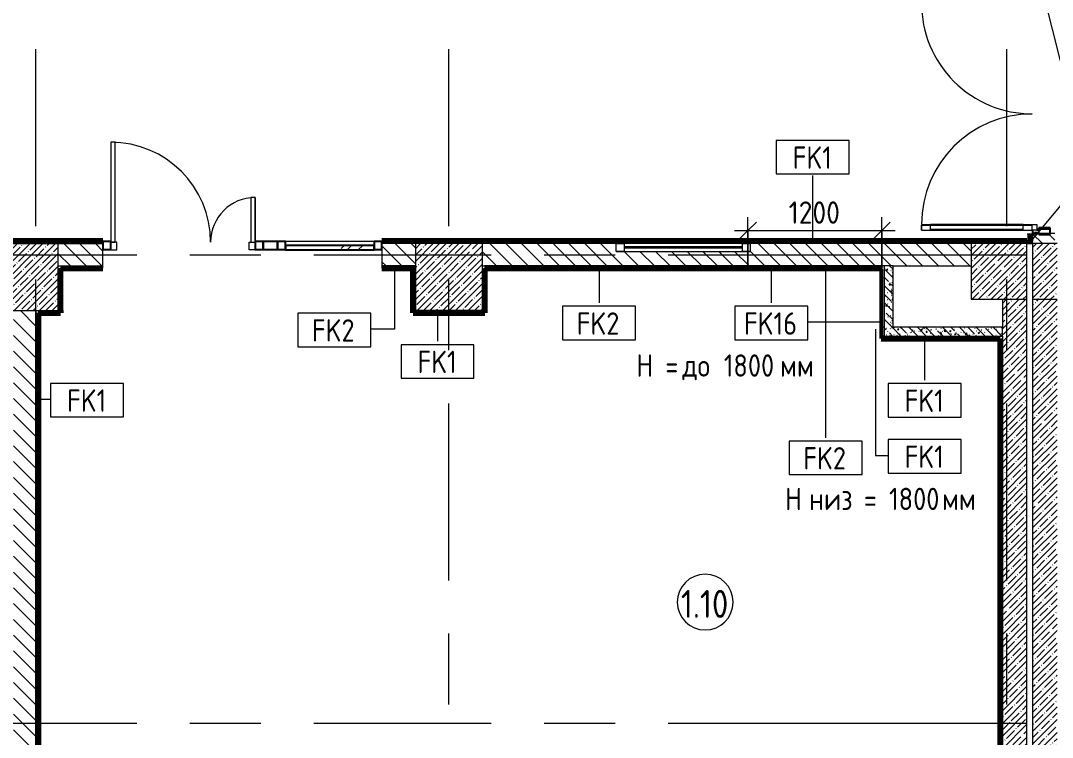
# Model space of a CAD drawing. Header units: millimetres. Extents: x -4060 to 187734, y -8553 to 29000.
# Drawn here: x 29472 to 38717, y 3474 to 9898 of the extents above; entities that cross this region are included whole.
import ezdxf

# ---------------------------------------------------------------- set-up
doc = ezdxf.new("R2010")
doc.units = ezdxf.units.MM
doc.linetypes.add('Осевая', pattern=[3175, 635, -476.25, 1587.5, -476.25])
for name, color, linetype, lineweight in [('A-ANNO-DIMS', 7, 'Continuous', 9), ('A-ANNO-DIMS-100', 7, 'Continuous', 9), ('A-AREA-IDEN', 7, 'Continuous', 9), ('A-DETL', 7, 'Continuous', 9), ('A-DETL-GENF', 7, 'Continuous', 9), ('A-DOOR', 7, 'Continuous', 9), ('A-DOOR-1', 7, 'Continuous', 13), ('A-GLAZ', 7, 'Continuous', 9), ('A-GLAZ-1', 7, 'Continuous', 13), ('A-GLAZ-CURT', 7, 'Continuous', 9), ('A-GLAZ-CURT-1', 7, 'Continuous', 25), ('A-GLAZ-CWMG', 7, 'Continuous', 9), ('A-GLAZ-CWMG-1', 7, 'Continuous', 25), ('A-WALL', 7, 'Continuous', 9), ('A-WALL-IDEN', 7, 'Continuous', 9), ('I-WALL', 7, 'Continuous', 9), ('S-COLS', 7, 'Continuous', 9), ('Оси', 7, 'Continuous', 9), ('Оси-2', 7, 'Осевая', 9)]:
    doc.layers.add(name, color=color, linetype=linetype, lineweight=lineweight)
for name, color, linetype, lineweight, true_color in [('A-DETL-GENF-3', 1, 'Continuous', 9, 0xff0000), ('A-WALL-1', 7, 'Continuous', 9, 0xc0c0c0), ('A-WALL-2', 7, 'Continuous', 9, 0x008000), ('A-WALL-3', 7, 'Continuous', 9, 0xff80c0), ('G-ANNO-TEXT-1', 7, 'Continuous', 9, 0x3c3c3c), ('I-WALL-19', 1, 'Continuous', 53, 0xff0000), ('I-WALL-3', 1, 'Continuous', 9, 0xff0000), ('I-WALL-4', 7, 'Continuous', 9, 0xc0c0c0), ('I-WALL-6', 7, 'Continuous', 80, 0x008000), ('I-WALL-7', 7, 'Continuous', 80, 0xff80c0)]:
    doc.layers.add(name, color=color, linetype=linetype, lineweight=lineweight, true_color=true_color)
doc.styles.add('GOST Common', font='GOST_Common.ttf', dxfattribs={"width": 0.9, "height": 200})
doc.styles.add('GOST Common_1', font='GOST_Common.ttf', dxfattribs={"width": 0.9, "height": 250})
doc.styles.add('ISOCPEUR_1', font='isocpeur.ttf', dxfattribs={"width": 0.9, "height": 200})
doc.dimstyles.new('ISO-2_0_0_9К_Средний_округл2', dxfattribs={"dimscale": 304.8, "dimtxt": 199.196235, "dimasz": 0.492126, "dimexe": 0.393701, "dimexo": 0, "dimgap": 0, "dimtad": 1, "dimdec": 0, "dimrnd": 10, "dimzin": 0, "dimdsep": 46, "dimtxsty": 'ISOCPEUR_1', "dimblk1": 'OBLIQUE', "dimblk2": 'OBLIQUE', "dimsah": 1, "dimcen": 0.09, "dimdle": 0.393701, "dimazin": 0, "dimtfac": 1, "dimtdec": 4, "dimtix": 1, "dimtmove": 0, "dimatfit": 3, "dimfxl": 1, "dimtvp": 1, "dimtolj": 1, "dimtzin": 0, "dimarcsym": 2})
pattern_1 = [(135, (0, 0), (-70.71068, -70.71068), [])]
pattern_2 = [(45, (0, 0), (-57.02463, 57.02463), []), (45, (57.025, 0), (-57.02463, 57.02463), [100.806, -20.161, 3.353, -16.808])]
pattern_3 = [(135, (0, 0), (-75.43415, -75.43415), [106.68, -17.78, 3.556, -17.78]), (135, (0, 75.39), (-75.43415, -75.43415), []), (50, (0, 0), (127.52922, -11.15758), [13.335, -146.685]), (355, (0, 0), (-24.66966, 133.74002), [10.668, -117.348]), (100.451, (10.63, -0.93), (102.85973, 122.58178), [11.333, -124.663]), (46.184, (0, 35.56), (189.75516, -29.43036), [20.002, -220.027]), (96.636, (15.81, 33.1), (166.1822, 173.1996), [17, -186.995]), (351.184, (0, 35.56), (166.1839, 173.1976), [16.002, -176.022]), (21, (17.78, 26.67), (106.13027, -71.58603), [13.335, -146.685]), (326, (17.78, 26.67), (43.26188, 128.93175), [10.668, -117.348]), (71.451, (26.62, 20.7), (149.39198, 57.34505), [11.333, -124.663]), (37.5, (0, 0), (2.16223, 59.18836), [3.353, -112.573, 3.353, -115.773, -117.793]), (37.5, (0, 0), (2.16223, 59.18836), [-235.052, 3.353, -114.44]), (7.5, (0, 0), (46.77386, 70.12615), [3.353, -64.567, 3.353, -109.906, -44.894]), (7.5, (0, 0), (46.77386, 70.12615), [-181.178, 3.353, -41.542]), (327.5, (-39.65, 0), (94.91367, -4.010093), [3.353, -41.097, 3.353, -135.331, -184.023]), (327.5, (-39.65, 0), (94.91367, -4.010093), [-183.134, 3.353, -180.67]), (317.5, (-57.43, 0), (103.69057, 17.79882), [3.353, -54.432, 3.353, -88.748, -130.683]), (317.5, (-57.43, 0), (103.69057, 17.79882), [-149.885, 3.353, -127.33])]
pattern_4 = [(0, (0, 0), (121.92, 30.48), [10.058, -81.382, 10.058, -81.382, -487.68]), (0, (0, 0), (121.92, 30.48), [-182.88, 10.058, -172.822, 10.058, -81.382, -213.36]), (0, (0, 0), (121.92, 30.48), [-457.2, 10.058, -50.902, 10.058, -142.342]), (120, (45.72, 15.24), (-87.356454, 90.345817), [10.058, -81.382, 10.058, -81.382, -487.68]), (120, (45.72, 15.24), (-87.356454, 90.345817), [-182.88, 10.058, -172.822, 10.058, -81.382, -213.36]), (120, (45.72, 15.24), (-87.356454, 90.345817), [-457.2, 10.058, -50.902, 10.058, -142.342]), (240, (60.96, 76.2), (-34.563546, -120.825817), [10.058, -81.382, 10.058, -81.382, -487.68]), (240, (60.96, 76.2), (-34.563546, -120.825817), [-182.88, 10.058, -172.822, 10.058, -81.382, -213.36]), (240, (60.96, 76.2), (-34.563546, -120.825817), [-457.2, 10.058, -50.902, 10.058, -142.342])]

# ---------------------------------------------------------------- blocks, each defined once
blk = doc.blocks.new('BSC_Колонна _Прямоугольная - 600х600-23286269-План отделки стен 1 этажа в осях 1-12')
at = {"layer": 'S-COLS'}
h = blk.add_hatch(dxfattribs=at)
h.set_pattern_fill('FP_2', color=256, style=0, pattern_type=2)
h.set_pattern_definition([(45, (-29509.74, -7600), (-57.02463, 57.02463), []), (45, (-29452.72, -7600), (-57.02463, 57.02463), [100.806, -20.161, 3.353, -16.808])])
h.paths.add_polyline_path([(100, -300), (300, -300), (300, 300), (-300, 300), (-300, -300), (-23.5, -300)])
for p, q in [((300, 300), (-300, 300)), ((-300, 300), (-300, -300)), ((300, -300), (300, 300)), ((-300, -300), (300, -300))]:
    blk.add_line(p, q, dxfattribs=at)
blk = doc.blocks.new('BSC_Колонна _Прямоугольная - 500х500-23286270-План отделки стен 1 этажа в осях 1-12')
at = {"layer": 'S-COLS'}
h = blk.add_hatch(dxfattribs=at)
h.set_pattern_fill('FP_3', color=256, style=0, pattern_type=2)
h.set_pattern_definition([(45, (-38790, -7650), (-57.02463, 57.02463), []), (45, (-38732.975, -7650), (-57.02463, 57.02463), [100.806, -20.161, 3.353, -16.808])])
h.paths.add_polyline_path([(-250, -250), (-30, -250), (-30, 250), (-250, 250), (-250, -236.1)])
for p, q in [((-30, 250), (-250, 250)), ((-250, 250), (-250, -250)), ((-250, -250), (-30, -250))]:
    blk.add_line(p, q, dxfattribs=at)
blk = doc.blocks.new('BSC_Колонна _Прямоугольная - 600х600-V17-План отделки стен 1 этажа в осях 1-12')
at = {"layer": 'S-COLS'}
h = blk.add_hatch(dxfattribs=at)
h.set_pattern_fill('FP_31', color=256, style=0, pattern_type=2)
h.set_pattern_definition([(45, (-33310, -7600), (-57.02463, 57.02463), []), (45, (-33252.975, -7600), (-57.02463, 57.02463), [100.806, -20.161, 3.353, -16.808])])
h.paths.add_polyline_path([(-300, -300), (300, -300), (300, 300), (-300, 300)])
for p, q in [((300, 300), (-300, 300)), ((-300, 300), (-300, -300)), ((300, -300), (300, 300)), ((-300, -300), (300, -300))]:
    blk.add_line(p, q, dxfattribs=at)
blk = doc.blocks.new('Прямоугольный импост - Импост структурный с накладкой - 160мм Темный-31239214-План отделки стен 1 этажа в осях 1-12')
at = {"layer": 'A-GLAZ-CWMG-1'}
for p, q in [((-30, 17), (0, 17)), ((0, 0), (-10, 0)), ((-10, 0), (-10, -40)), ((0, 17), (0, 0)), ((-50, -140), (-50, -40)), ((-50, -40), (-40, -40)), ((-40, -40), (-40, -20)), ((-10, -40), (0, -40)), ((0, -40), (0, -140)), ((0, -140), (-50, -140))]:
    blk.add_line(p, q, dxfattribs=at)
blk = doc.blocks.new('Дверь_Витражная_остекление_ - ДВН_ДАО_Главный вход_1800 в свету 5-32258809-План отделки стен 1 этажа в осях 1-12')
at = {"layer": 'A-DETL-GENF'}
for p, q in [((-947.5, -20), (-992.5, -20)), ((-992.5, -1012.5), (-992.5, -20)), ((-947.5, -20), (-992.5, -20)), ((-992.5, -20), (-992.5, -1012.5)), ((-947.5, -1012.5), (-947.5, -20)), ((-947.5, -1012.5), (-947.5, -20)), ((997.5, -1012.5), (997.5, -20)), ((997.5, -20), (997.5, -1012.5)), ((1042.5, -1012.5), (1042.5, -20)), ((1042.5, -1012.5), (1042.5, -20)), ((-992.5, -100), (-947.5, -100)), ((-982.5, -932.5), (-982.5, -100)), ((-938.5, -932.5), (-938.5, -100)), ((988.5, -932.5), (988.5, -100)), ((1042.5, -100), (997.5, -100)), ((1032.5, -932.5), (1032.5, -100)), ((-992.5, -932.5), (-947.5, -932.5)), ((-992.5, -1012.5), (-947.5, -1012.5)), ((-992.5, -1012.5), (-947.5, -1012.5)), ((1042.5, -932.5), (997.5, -932.5)), ((1042.5, -1012.5), (997.5, -1012.5)), ((997.5, -1012.5), (1042.5, -1012.5))]:
    blk.add_line(p, q, dxfattribs=at)
at = {"layer": 'A-DOOR'}
for p, q in [((-992.5, -1012.5), (-992.5, -20)), ((992.5, -1012.5), (992.5, -20))]:
    blk.add_line(p, q, dxfattribs=at)
for centre, start, end in [((-992.5, -20), 270, 0), ((992.5, -20), 180, 270)]:
    blk.add_arc(centre, 992.5, start, end, dxfattribs=at)
at = {"layer": 'A-DOOR-1'}
for p, q in [((-1042.5, 20), (-992.5, 20)), ((-1042.5, -20), (-1042.5, 20)), ((-992.5, 20), (-992.5, -20)), ((992.5, 20), (1042.5, 20)), ((992.5, -20), (992.5, 20)), ((1042.5, 20), (1042.5, -20)), ((-992.5, -20), (-1042.5, -20)), ((1042.5, -20), (992.5, -20))]:
    blk.add_line(p, q, dxfattribs=at)
blk = doc.blocks.new('Прямоугольный импост - Импост структурный с накладкой - 160мм Темный-V37-План отделки стен 1 этажа в осях 1-12')
at = {"layer": 'A-GLAZ-CWMG-1'}
for p, q in [((-15, 17), (25, 17)), ((25, 0), (15, 0)), ((15, 0), (15, -40)), ((25, 17), (25, 0)), ((-25, -140), (-25, -40)), ((-25, -40), (-15, -40)), ((-15, -40), (-15, -20)), ((15, -40), (25, -40)), ((25, -40), (25, -140)), ((25, -140), (-25, -140))]:
    blk.add_line(p, q, dxfattribs=at)
blk = doc.blocks.new('BSC_Колонна _Прямоугольная - 500х500-V41-План отделки стен 1 этажа в осях 1-12')
at = {"layer": 'S-COLS'}
h = blk.add_hatch(dxfattribs=at)
h.set_pattern_fill('FP_51', color=256, style=0, pattern_type=2)
h.set_pattern_definition([(45, (-38240, -7650), (-57.02463, 57.02463), []), (45, (-38182.975, -7650), (-57.02463, 57.02463), [100.806, -20.161, 3.353, -16.808])])
h.paths.add_polyline_path([(-250, -250), (250, -250), (250, 250), (-250, 250), (-250, -236.1)])
for p, q in [((250, 250), (-250, 250)), ((-250, 250), (-250, -250)), ((250, -250), (250, 250)), ((-250, -250), (250, -250))]:
    blk.add_line(p, q, dxfattribs=at)
blk = doc.blocks.new('Прямоугольный импост - 50 x 70 мм-31700031-План отделки стен 1 этажа в осях 1-12')
at = {"layer": 'A-GLAZ-CWMG-1'}
for p, q in [((-70, 35), (0, 35)), ((-70, -35), (-70, 35)), ((0, 35), (0, -35)), ((0, -35), (-70, -35))]:
    blk.add_line(p, q, dxfattribs=at)
blk = doc.blocks.new('Дверь_Витражная_остекление_ - ДВН_ДАО_Главный вход_1200 в свету-31742133-План отделки стен 1 этажа в осях 1-12')
at = {"layer": 'A-DETL-GENF'}
for p, q in [((-607.5, 925), (-647.5, 925)), ((-647.5, 925), (-647.5, 35)), ((-607.5, 30), (-607.5, 925)), ((647.5, 430), (607.5, 430)), ((607.5, 430), (607.5, 30)), ((647.5, 35), (647.5, 430)), ((-647.5, 30), (-607.5, 30)), ((-592.5, 30), (-647.5, 30)), ((-592.5, -40), (-592.5, 30)), ((592.5, -40), (592.5, 30)), ((592.5, 30), (647.5, 30)), ((607.5, 30), (647.5, 30)), ((-647.5, -35), (-647.5, -40)), ((-647.5, -40), (-592.5, -40)), ((647.5, -40), (592.5, -40)), ((647.5, -35), (647.5, -40))]:
    blk.add_line(p, q, dxfattribs=at)
at = {"layer": 'A-DOOR'}
for p, q in [((-647.5, 925), (-647.5, 35)), ((647.5, 430), (647.5, 35))]:
    blk.add_line(p, q, dxfattribs=at)
for centre, radius, start, end in [((-647.5, 30), 895, 360, 90), ((647.5, 30), 400, 90, 180)]:
    blk.add_arc(centre, radius, start, end, dxfattribs=at)
blk = doc.blocks.new('Системная панель - Стемалит - 40мм-31720939-План отделки стен 1 этажа в осях 1-12')
at = {"layer": 'A-GLAZ-CURT-1'}
for p, q in [((65, 35), (-65, 35)), ((-65, 35), (-65, -35)), ((65, -35), (65, 35)), ((-65, -35), (65, -35))]:
    blk.add_line(p, q, dxfattribs=at)
blk = doc.blocks.new('Прямоугольный импост - 50 x 70 мм-31687886-План отделки стен 1 этажа в осях 1-12')
at = {"layer": 'A-GLAZ-CWMG-1'}
for p, q in [((-35, 35), (35, 35)), ((-35, -35), (-35, 35)), ((35, 35), (35, -35)), ((35, -35), (-35, -35))]:
    blk.add_line(p, q, dxfattribs=at)
blk = doc.blocks.new('Прямоугольный импост - 50 x 70 мм-V88-План отделки стен 1 этажа в осях 1-12')
at = {"layer": 'A-GLAZ-CWMG-1'}
for p, q in [((0, 35), (-70, 35)), ((-70, 35), (-70, -35)), ((0, -35), (0, 35)), ((-70, -35), (0, -35))]:
    blk.add_line(p, q, dxfattribs=at)
blk = doc.blocks.new('Системная панель - Стекло - 40мм-V89-План отделки стен 1 этажа в осях 1-12')
at = {"layer": 'A-GLAZ-CURT'}
h = blk.add_hatch(dxfattribs=at)
h.set_pattern_fill('FP_117', color=256, style=0, pattern_type=2)
h.set_pattern_definition([(45, (-32342.5, -7783), (-282.8427, 282.8427), [200, -600]), (45, (-32542.5, -7883), (-282.8427, 282.8427), [600, -200]), (45, (-32142.5, -7983), (-282.8427, 282.8427), [200, -600])])
h.paths.add_polyline_path([(-397.5, -40), (397.5, -40), (397.5, 0), (-397.5, 0), (-397.5, -35)])
at = {"layer": 'A-GLAZ-CURT-1'}
for p, q in [((397.5, 0), (-397.5, 0)), ((-397.5, 0), (-397.5, -40)), ((397.5, -40), (397.5, 0)), ((-397.5, -40), (397.5, -40))]:
    blk.add_line(p, q, dxfattribs=at)
blk = doc.blocks.new('Прямоугольный импост - 50 x 70 мм-31702100-План отделки стен 1 этажа в осях 1-12')
at = {"layer": 'A-GLAZ-CWMG-1'}
for p, q in [((-35, 35), (35, 35)), ((-35, -35), (-35, 35)), ((35, 35), (35, -35)), ((35, -35), (-35, -35))]:
    blk.add_line(p, q, dxfattribs=at)
blk = doc.blocks.new('Прямоугольный импост - 50 x 70 мм-31720914-План отделки стен 1 этажа в осях 1-12')
at = {"layer": 'A-GLAZ-CWMG'}
blk.add_line((24940, 7918), (24145, 7918), dxfattribs=at)
blk = doc.blocks.new('120_Окно_СКБ_1Ст - 120_Окно_СКБ_1Ст 400х1200 EI30-24228909-План отделки стен 1 этажа в осях 1-12')
at = {"layer": 'A-GLAZ'}
for p, q in [((600, 100), (-600, 100)), ((-600, 30), (600, 30)), ((530, 70), (-530, 70)), ((530, 60), (-530, 60))]:
    blk.add_line(p, q, dxfattribs=at)
at = {"layer": 'A-GLAZ-1'}
for p, q in [((-600, 30), (-600, 100)), ((-600, 100), (-530, 100)), ((-530, 100), (-530, 30)), ((530, 30), (530, 100)), ((530, 100), (600, 100)), ((600, 100), (600, 30)), ((-530, 30), (-600, 30)), ((600, 30), (530, 30))]:
    blk.add_line(p, q, dxfattribs=at)
blk = doc.blocks.new('Марка_Помещения - Номер-25198446-План отделки стен 1 этажа в осях 1-12')
at = {"layer": 'A-AREA-IDEN'}
for start, end in [(360, 180), (180, 360)]:
    blk.add_arc((0, 0), 2.5, start, end, dxfattribs=at)
blk = doc.blocks.new('М_стена_0001 - Типоразмер_без рамки-25382661-План отделки стен 1 этажа в осях 1-12')
at = {"layer": 'A-WALL-IDEN'}
for p, q in [((3.258, 1.523), (-3.273, 1.523)), ((-3.273, 1.523), (-3.273, -1.477)), ((3.258, -1.477), (3.258, 1.523)), ((-3.273, -1.477), (3.258, -1.477))]:
    blk.add_line(p, q, dxfattribs=at)
blk = doc.blocks.new('DIMBLOCK27-План отделки стен 1 этажа в осях 1-12')
at = {"layer": 'A-ANNO-DIMS-100'}
for p, q in [((35990, 7679), (35990, 8136.5)), ((37190, 7680), (37190, 8136.5)), ((35870, 8016.5), (37310, 8016.5)), ((35990, 8016.5), (35990, 7679)), ((37190, 8016.5), (37190, 7680))]:
    blk.add_line(p, q, dxfattribs=at)
at = {"layer": 'A-ANNO-DIMS-100', "lineweight": 20}
for p, q in [((35990, 8016.5), (36065, 8091.5)), ((37190, 8016.5), (37265, 8091.5)), ((35990, 8016.5), (35915, 7941.5)), ((37190, 8016.5), (37115, 7941.5))]:
    blk.add_line(p, q, dxfattribs=at)
at = {"layer": 'A-ANNO-DIMS-100', "color": 0, "insert": (36354.4, 8277.8), "char_height": 200, "width": 565.411, "attachment_point": 1, "line_spacing_factor": 1.149209, "style": 'ISOCPEUR_1'}
blk.add_mtext('1200', dxfattribs=at)
blk = doc.blocks.new('_Oblique')
at = {"color": 0, "linetype": 'ByBlock', "lineweight": -2}
blk.add_line((-0.5, -0.5), (0.5, 0.5), dxfattribs=at)

msp = doc.modelspace()

# ---------------------------------------------------------------- hatches: boundary and pattern name
at = {"layer": 'A-DETL-GENF-3'}
msp.add_hatch(color=256, dxfattribs=at).paths.add_polyline_path([(38540, 7900), (38540, 7921), (38490, 7919.9), (38490, 7900), (38520, 7900)])
at = {"layer": 'I-WALL'}
h = msp.add_hatch(dxfattribs=at)
h.set_pattern_fill('FP_106', color=256, style=0, pattern_type=2)
h.set_pattern_definition(pattern_4)
h.paths.add_polyline_path([(38520, 7921), (38540, 7921), (38540, 7980), (38520, 7980)])
h.paths.add_polyline_path([(38520, 10130), (38540, 10130), (38540, 10680), (38520, 10680), (38520, 10450)])
h = msp.add_hatch(dxfattribs=at)
h.set_pattern_fill('FP_20', color=256, style=0, pattern_type=2)
h.set_pattern_definition(pattern_1)
h.paths.add_polyline_path([(38540, 7900), (38740, 7900), (38740, 7990), (38540, 7990), (38540, 7921)])
h.paths.add_polyline_path([(38540, 10120), (38740, 10120), (38740, 10230), (38540, 10230)])
h = msp.add_hatch(dxfattribs=at)
h.set_pattern_fill('FP_106', color=256, style=0, pattern_type=2)
h.set_pattern_definition(pattern_4)
h.paths.add_polyline_path([(28159.8, 7900), (30210, 7900), (30210, 7920), (25010, 7920), (25010, 7900), (28140, 7900)])
h.paths.add_polyline_path([(33011.3, 7900), (38490, 7900), (38490, 7920), (32710, 7920), (32710, 7900), (33010, 7900)])
h.paths.add_polyline_path([(21366.5, 7900), (22510, 7900), (22510, 7920), (20265.8, 7920), (20265.8, 7910), (20220, 7909.8), (20220, 7900), (20710, 7900)])
h = msp.add_hatch(dxfattribs=at)
h.set_pattern_fill('FP_20', color=256, style=0, pattern_type=2)
h.set_pattern_definition(pattern_1)
h.paths.add_polyline_path([(32989, 7700), (33010, 7700), (33010, 7900), (32710, 7900), (32710, 7700)])
h.paths.add_polyline_path([(29809.7, 7700), (30210, 7700), (30210, 7900), (29809.7, 7900), (29809.7, 7845.5)])
h = msp.add_hatch(dxfattribs=at)
h.set_pattern_fill('FP_20', color=256, style=0, pattern_type=2)
h.set_pattern_definition(pattern_1)
h.paths.add_polyline_path([(33610, 7700), (37990, 7700), (37990, 7900), (36010, 7900), (36010, 7830), (34810, 7830), (34810, 7900), (33610, 7900), (33610, 7700.2)])
h = msp.add_hatch(dxfattribs=at)
h.set_pattern_fill('FP_106', color=256, style=0, pattern_type=2)
h.set_pattern_definition(pattern_4)
h.paths.add_polyline_path([(29809.7, 7300), (29829.7, 7300), (29829.7, 7700), (29809.7, 7700)])
h = msp.add_hatch(dxfattribs=at)
h.set_pattern_fill('FP_106', color=256, style=0, pattern_type=2)
h.set_pattern_definition(pattern_4)
h.paths.add_polyline_path([(30210, 7680), (30210, 7700), (29829.7, 7700), (29829.7, 7680)])
h = msp.add_hatch(dxfattribs=at)
h.set_pattern_fill('FP_106', color=256, style=0, pattern_type=2)
h.set_pattern_definition(pattern_4)
h.paths.add_polyline_path([(32710, 7680), (32991.3, 7680), (32991.3, 7700), (32710, 7700)])
h = msp.add_hatch(dxfattribs=at)
h.set_pattern_fill('FP_106', color=256, style=0, pattern_type=2)
h.set_pattern_definition(pattern_4)
h.paths.add_polyline_path([(33011.3, 7280), (33011.3, 7300), (33010, 7300), (33010, 7700), (32991.3, 7700), (32991.3, 7280), (33010, 7280)])
h = msp.add_hatch(dxfattribs=at)
h.set_pattern_fill('FP_106', color=256, style=0, pattern_type=2)
h.set_pattern_definition(pattern_4)
h.paths.add_polyline_path([(33630, 7300), (33630, 7700), (33610, 7700), (33610, 7300)])
h = msp.add_hatch(dxfattribs=at)
h.set_pattern_fill('FP_106', color=256, style=0, pattern_type=2)
h.set_pattern_definition(pattern_4)
h.paths.add_polyline_path([(37182, 7680), (37210, 7680), (37210, 7700), (33630, 7700), (33630, 7680), (37132, 7680)])
h = msp.add_hatch(dxfattribs=at)
h.set_pattern_fill('FP_106', color=256, style=0, pattern_type=2)
h.set_pattern_definition(pattern_4)
h.paths.add_polyline_path([(37190, 7050), (37210, 7050), (37210, 7680), (37190, 7680), (37190, 7070)])
h = msp.add_hatch(dxfattribs=at)
h.set_pattern_fill('FP_45', color=256, style=0, pattern_type=2)
h.set_pattern_definition(pattern_3)
h.paths.add_polyline_path([(37290, 7070), (37290, 7700), (37210, 7700), (37210, 7070)])
h = msp.add_hatch(dxfattribs=at)
h.set_pattern_fill('FP_1', color=256, style=0, pattern_type=2)
h.set_pattern_definition(pattern_2)
h.paths.add_polyline_path([(38477.8, 400), (38490, 400), (38490, 7400), (38270, 7400), (38270, 400), (38349.8, 400)])
h = msp.add_hatch(dxfattribs=at)
h.set_pattern_fill('FP_1', color=256, style=0, pattern_type=2)
h.set_pattern_definition(pattern_2)
h.paths.add_polyline_path([(38760, 400), (38760, 7400), (38540, 7400), (38540, 400), (38663.5, 400)])
h = msp.add_hatch(dxfattribs=at)
h.set_pattern_fill('FP_20', color=256, style=0, pattern_type=2)
h.set_pattern_definition(pattern_1)
h.paths.add_polyline_path([(29609.7, 500), (29609.7, 7300), (29409.7, 7300), (29409.7, 500), (29599.2, 500)])
h = msp.add_hatch(dxfattribs=at)
h.set_pattern_fill('FP_106', color=256, style=0, pattern_type=2)
h.set_pattern_definition(pattern_4)
h.paths.add_polyline_path([(29628.7, 7280), (29829.7, 7280), (29829.7, 7300), (29609.7, 7299), (29609.7, 7280)])
h = msp.add_hatch(dxfattribs=at)
h.set_pattern_fill('FP_106', color=256, style=0, pattern_type=2)
h.set_pattern_definition(pattern_4)
h.paths.add_polyline_path([(29628.7, 520), (29628.7, 7280), (29609.7, 7280), (29609.7, 520)])
h = msp.add_hatch(dxfattribs=at)
h.set_pattern_fill('FP_106', color=256, style=0, pattern_type=2)
h.set_pattern_definition(pattern_4)
h.paths.add_polyline_path([(33011.3, 7280), (33630, 7280), (33630, 7300), (33011.3, 7300)])
h = msp.add_hatch(dxfattribs=at)
h.set_pattern_fill('FP_45', color=256, style=0, pattern_type=2)
h.set_pattern_definition(pattern_3)
h.paths.add_polyline_path([(38270, 7070), (38270, 7150), (37290, 7150), (37290, 7070), (37990, 7070)])
h = msp.add_hatch(dxfattribs=at)
h.set_pattern_fill('FP_106', color=256, style=0, pattern_type=2)
h.set_pattern_definition(pattern_4)
h.paths.add_polyline_path([(37670.5, 7050), (38270, 7050), (38270, 7070), (37210, 7070), (37210, 7050), (37304.5, 7050)])
h = msp.add_hatch(dxfattribs=at)
h.set_pattern_fill('FP_106', color=256, style=0, pattern_type=2)
h.set_pattern_definition(pattern_4)
h.paths.add_polyline_path([(38270, 400), (38270, 7050), (38250, 7050), (38250, 400)])
at = {"layer": 'I-WALL-3'}
for points in [[(37182, 7671), (37182, 7679), (35990, 7679), (35990, 7671), (37169.4, 7671)], [(37190, 7050), (37190, 7680), (37182, 7679), (37182, 7050)]]:
    msp.add_hatch(color=256, dxfattribs=at).paths.add_polyline_path(points)

# ---------------------------------------------------------------- linework, layer by layer
at = {"layer": 'A-DETL'}
for p, q in [((38540, 7921), (38490, 7921)), ((38490, 7921), (38490, 7900)), ((38490, 7900), (38540, 7900)), ((38540, 7900), (38540, 7921))]:
    msp.add_line(p, q, dxfattribs=at)
at = {"layer": 'A-WALL'}
for p, q in [((38490, 7920), (32710, 7920)), ((34810, 7900), (33610, 7900)), ((37990, 7900), (36010, 7900)), ((29829.7, 7679), (29829.7, 7680)), ((29829.7, 7680), (30210, 7680)), ((33010, 7700), (32710, 7700)), ((37290, 7700), (33630, 7700)), ((33630, 7679), (33630, 7680)), ((33630, 7680), (35990, 7680)), ((29628.7, 7280), (29829.7, 7280)), ((38270, 7070), (38270, 7150)), ((37210, 7050), (38250, 7050))]:
    msp.add_line(p, q, dxfattribs=at)
at = {"layer": 'A-WALL-1'}
for p, q in [((38515, 7931), (38495, 7931)), ((38495, 7931), (38495, 7921)), ((38515, 7921), (38515, 7931))]:
    msp.add_line(p, q, dxfattribs=at)
at = {"layer": 'A-WALL-2'}
for p, q in [((30210, 7680), (29829.7, 7680)), ((29829.7, 7679), (29830.7, 7679)), ((32989, 7679), (32989, 7680))]:
    msp.add_line(p, q, dxfattribs=at)
at = {"layer": 'A-WALL-3'}
for p, q in [((38520, 7921), (38520, 7980)), ((29829.7, 7679), (29829.7, 7300)), ((33630, 7679), (33630, 7300)), ((33631, 7679), (33630, 7679)), ((29628.7, 7280), (29628.7, 7279)), ((38250, 421), (38250, 7050))]:
    msp.add_line(p, q, dxfattribs=at)
at = {"layer": 'A-WALL-IDEN'}
for p, q in [((36570.3, 7920.5), (36570.3, 8510.5)), ((32821.4, 7679.5), (32821.4, 7133.8)), ((34655.2, 7679.5), (34655.2, 7367.7)), ((36198.7, 7675), (36198.7, 7367.7)), ((36686, 7679.5), (36686, 6159.7)), ((33207.9, 7279.5), (33207.9, 7023.7)), ((32821.4, 7133.8), (32609.1, 7133.8)), ((37186, 7195.7), (36525.3, 7195.7)), ((37131.6, 7131.9), (37131.6, 6001.3)), ((37572.9, 7023.8), (37572.9, 6675.2)), ((29630.2, 6505), (29741.2, 6505)), ((37131.6, 6001.3), (37246.3, 6001.3))]:
    msp.add_line(p, q, dxfattribs=at)
at = {"layer": 'G-ANNO-TEXT-1'}
for p in [(38498.4, 10677.9), (38526.2, 7921.7)]:
    msp.add_line(p, (39038.5, 8538.4), dxfattribs=at)
at = {"layer": 'I-WALL-19'}
for p, q in [((37182, 7679), (35990, 7679)), ((35990, 7679), (35990, 7671)), ((37182, 7680), (37182, 7679)), ((35990, 7671), (37182, 7671)), ((37182, 7671), (37182, 7050))]:
    msp.add_line(p, q, dxfattribs=at)
at = {"layer": 'I-WALL-4'}
for p, q in [((38540, 7980), (38520, 7980)), ((38740, 7990), (38540, 7990)), ((38540, 7990), (38540, 7921)), ((38540, 7921), (38540, 7980)), ((30210, 7900), (29809.7, 7900)), ((30210, 7680), (30210, 7920)), ((32710, 7920), (32710, 7680)), ((33010, 7900), (32710, 7900)), ((29809.7, 7700), (30210, 7700)), ((32710, 7680), (32991.3, 7680)), ((32991.3, 7680), (32991.3, 7280)), ((33610, 7700), (33630, 7700)), ((35990, 7680), (37182, 7680)), ((37190, 7680), (37190, 7050)), ((37210, 7700), (37210, 7070)), ((37290, 7150), (37290, 7700)), ((37290, 7700), (37990, 7700)), ((38270, 7400), (38270, 7150)), ((38490, 400), (38490, 7400)), ((38540, 7400), (38540, 400)), ((29608.7, 7300), (29608.7, 500)), ((29609.7, 500), (29609.7, 7300)), ((29628.7, 520), (29628.7, 7279)), ((38270, 7150), (37290, 7150)), ((37210, 7070), (38270, 7070)), ((38270, 7070), (38270, 400))]:
    msp.add_line(p, q, dxfattribs=at)
at = {"layer": 'I-WALL-6'}
for p, q in [((29830.7, 7679), (30210, 7679)), ((30210, 7679), (30210, 7680)), ((32989, 7680), (32710, 7680)), ((32710, 7680), (32710, 7679)), ((32710, 7679), (32989, 7679)), ((33631, 7679), (35990, 7679)), ((35990, 7679), (35990, 7680))]:
    msp.add_line(p, q, dxfattribs=at)
at = {"layer": 'I-WALL-7'}
for p, q in [((38520, 7990), (38519, 7990)), ((38519, 7990), (38519, 7921)), ((38520, 7980), (38520, 7990)), ((30210, 7921), (25010, 7921)), ((25010, 7920), (30210, 7920)), ((30210, 7920), (30210, 7921)), ((38490, 7921), (32710, 7921)), ((32710, 7920), (32710, 7921)), ((29830.7, 7279), (29830.7, 7679)), ((32989, 7700), (32989, 7680)), ((32989, 7679), (32989, 7279)), ((32990, 7280), (32990, 7700)), ((33631, 7279), (33631, 7679)), ((29628.7, 7279), (29629.7, 7279)), ((29629.7, 7279), (29629.7, 520)), ((29630.7, 7279), (29830.7, 7279)), ((29630.7, 521), (29630.7, 7279)), ((29829.7, 7300), (29829.7, 7280)), ((33630, 7280), (32989, 7280)), ((32989, 7279), (33631, 7279)), ((33630, 7279), (33630, 7300)), ((37182, 7050), (37182, 7049)), ((37182, 7049), (38249, 7049)), ((37210, 7050), (37190, 7050)), ((38249, 7049), (38249, 421))]:
    msp.add_line(p, q, dxfattribs=at)
at = {"layer": 'Оси'}
for p, q in [((35990, 7800), (38490, 7800)), ((35990, 3600), (38490, 3600))]:
    msp.add_line(p, q, dxfattribs=at)
at = {"layer": 'Оси-2'}
for p, q in [((29610, 593.7), (29610, 24898.1)), ((33310, 593.7), (33310, 24898.1)), ((38310, 593.7), (38310, 21277.7)), ((-760.2, 7800), (35990, 7800)), ((-760.2, 3600), (35990, 3600))]:
    msp.add_line(p, q, dxfattribs=at)

# ---------------------------------------------------------------- block references
at = {"layer": 'A-AREA-IDEN', "xscale": 99.99999999999993, "yscale": 99.99999999999993, "zscale": 99.99999999999993}
msp.add_blockref('Марка_Помещения - Номер-25198446-План отделки стен 1 этажа в осях 1-12', (35606.8, 4686.6), dxfattribs=at)
at = {"layer": 'A-DOOR', "rotation": 269.9999999999999}
msp.add_blockref('Дверь_Витражная_остекление_ - ДВН_ДАО_Главный вход_1800 в свету 5-32258809-План отделки стен 1 этажа в осях 1-12', (38557, 9062.5), dxfattribs=at)
at = {"layer": 'A-DOOR'}
msp.add_blockref('Дверь_Витражная_остекление_ - ДВН_ДАО_Главный вход_1200 в свету-31742133-План отделки стен 1 этажа в осях 1-12', (30927.5, 7883), dxfattribs=at)
at = {"layer": 'A-GLAZ'}
msp.add_blockref('120_Окно_СКБ_1Ст - 120_Окно_СКБ_1Ст 400х1200 EI30-24228909-План отделки стен 1 этажа в осях 1-12', (35410, 7800), dxfattribs=at)
at = {"layer": 'A-GLAZ-CURT'}
for name, p in [('Системная панель - Стемалит - 40мм-31720939-План отделки стен 1 этажа в осях 1-12', (31710, 7883)), ('Системная панель - Стекло - 40мм-V89-План отделки стен 1 этажа в осях 1-12', (32242.5, 7883))]:
    msp.add_blockref(name, p, dxfattribs=at)
at = {"layer": 'A-GLAZ-CWMG', "extrusion": (0, 0, -1)}
for name, p, rotation in [('Прямоугольный импост - Импост структурный с накладкой - 160мм Темный-31239214-План отделки стен 1 этажа в осях 1-12', (-38557, 7990), 270.0000000000001), ('Прямоугольный импост - Импост структурный с накладкой - 160мм Темный-V37-План отделки стен 1 этажа в осях 1-12', (-38557, 8005), 270.0000000000001), ('Прямоугольный импост - 50 x 70 мм-31687886-План отделки стен 1 этажа в осях 1-12', (-31610, 7883), 180), ('Прямоугольный импост - 50 x 70 мм-31702100-План отделки стен 1 этажа в осях 1-12', (-31810, 7883), 180), ('Прямоугольный импост - 50 x 70 мм-31700031-План отделки стен 1 этажа в осях 1-12', (-32710, 7883), 180)]:
    msp.add_blockref(name, p, dxfattribs=dict(at, rotation=rotation))
at = {"layer": 'A-GLAZ-CWMG', "rotation": 180}
msp.add_blockref('Прямоугольный импост - 50 x 70 мм-V88-План отделки стен 1 этажа в осях 1-12', (30210, 7883), dxfattribs=at)
at = {"layer": 'A-GLAZ-CWMG'}
msp.add_blockref('Прямоугольный импост - 50 x 70 мм-31720914-План отделки стен 1 этажа в осях 1-12', (7700, 0), dxfattribs=at)
at = {"layer": 'A-WALL-IDEN', "xscale": 99.99999999999993, "yscale": 99.99999999999993, "zscale": 99.99999999999993}
for p in [(36571, 8672), (34656, 7185.2), (36199.5, 7185.2), (32283.3, 7123.4), (33208.6, 6841.2), (30068.5, 6494.5), (37573.6, 6492.7), (36686.7, 5977.3), (37573.6, 5990.8)]:
    msp.add_blockref('М_стена_0001 - Типоразмер_без рамки-25382661-План отделки стен 1 этажа в осях 1-12', p, dxfattribs=at)
at = {"layer": 'S-COLS'}
for name, p in [('BSC_Колонна _Прямоугольная - 600х600-23286269-План отделки стен 1 этажа в осях 1-12', (29509.7, 7600)), ('BSC_Колонна _Прямоугольная - 600х600-V17-План отделки стен 1 этажа в осях 1-12', (33310, 7600)), ('BSC_Колонна _Прямоугольная - 500х500-V41-План отделки стен 1 этажа в осях 1-12', (38240, 7650)), ('BSC_Колонна _Прямоугольная - 500х500-23286270-План отделки стен 1 этажа в осях 1-12', (38790, 7650))]:
    msp.add_blockref(name, p, dxfattribs=at)

# ---------------------------------------------------------------- texts
at = {"layer": 'A-AREA-IDEN', "insert": (35388.8, 4795.2), "char_height": 250, "width": 548.354, "attachment_point": 1, "style": 'GOST Common_1'}
msp.add_mtext('1.10', dxfattribs=at)
at = {"layer": 'A-WALL-IDEN', "char_height": 200, "attachment_point": 1, "style": 'GOST Common'}
for s, insert, width in [('FK1', (36390.8, 8770.1), 447.342), ('FK2', (32082.4, 7221.4), 497.848), ('FK2', (34455.1, 7283.2), 497.848), ('FK16', (35954, 7283.2), 606.076), ('FK1', (33028.4, 6939.2), 447.342), ('FK1', (29888.3, 6592.6), 447.342), ('FK1', (37393.4, 6590.8), 447.342), ('FK2', (36485.8, 6075.3), 497.848), ('FK1', (37393.4, 6088.8), 447.342)]:
    msp.add_mtext(s, dxfattribs=dict(at, insert=insert, width=width))
at = {"layer": 'G-ANNO-TEXT-1', "char_height": 200, "attachment_point": 1, "style": 'GOST Common'}
for s, insert, width in [('H = ', (34991.5, 6906.7), 497.848), ('до', (35402.3, 6906.7), 317.468), (' 1800 ', (35664.2, 6906.7), 743.164), ('мм', (36277.4, 6906.7), 360.759), ('H ', (36323.7, 5711.1), 259.747), ('низ', (36538, 5711.1), 461.772), (' = 1800 ', (36919, 5711.1), 981.265), ('мм', (37728.7, 5711.1), 360.759)]:
    msp.add_mtext(s, dxfattribs=dict(at, insert=insert, width=width))

# ---------------------------------------------------------------- dimensions: what is measured, and where the dimension line sits
at = {"layer": 'A-ANNO-DIMS'}
dim = msp.add_linear_dim(base=(37190, 8016.5), p1=(35990, 7679), p2=(37190, 7680), dimstyle='ISO-2_0_0_9К_Средний_округл2', override={"dimpost": '<>', "dimfxl": 1200.000417}, dxfattribs=at)
dim.commit()
dim.dimension.update_dxf_attribs({"geometry": 'DIMBLOCK27-План отделки стен 1 этажа в осях 1-12', "text_midpoint": (36590, 8116.5)})

doc.saveas('drawing.dxf')
